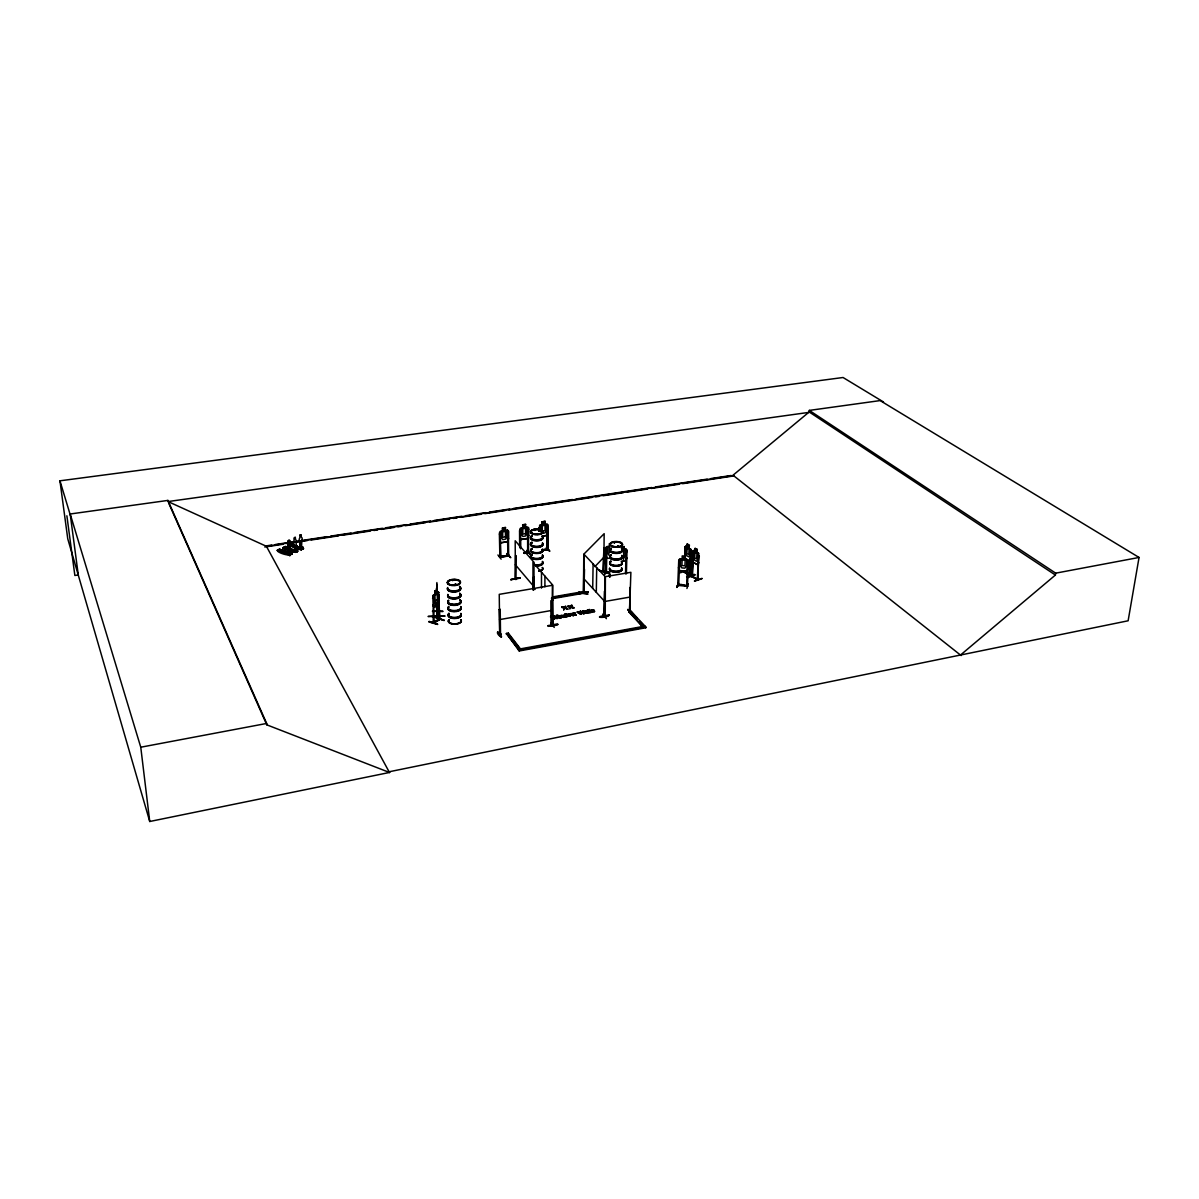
<?xml version="1.0" encoding="UTF-8"?>
<svg xmlns="http://www.w3.org/2000/svg" width="1199" height="1199" viewBox="0 0 1199 1199"><rect width="100%" height="100%" fill="white"/><g stroke="black" fill="none" stroke-linecap="round" stroke-linejoin="round"><path stroke-width="1.5" d="M539.04 531.322L539.04 527.755L539.85 527.635L539.97 531.322M539.16 531.442L540.149 524.967L546.984 523.903L548.063 524.802L547.793 549.652L541.783 550.581M539.85 531.187L539.85 527.635M540.809 531.307L540.824 525.971L542.293 524.787L542.248 521.88M541.483 588.11L541.498 572.208M542.188 524.697L542.158 521.79L545.095 521.34L545.035 524.353L546.489 525.072L546.474 530.408L545.005 532.926L542.278 533.36M544.901 586.761L544.916 576.12M544.99 524.308L544.99 521.445M547.104 526.646L547.089 549.756L546.984 526.511L547.913 526.511L546.984 526.511M543.387 550.176L547.778 549.442L547.793 526.391M547.973 625.623C557.145 626.882 564.819 621.696 548.003 625.698M549.607 550.926L546.639 547.508M550.566 616.975L551.255 616.331L554.597 618.969L553.953 616.316L553.923 618.624L550.566 616.975L553.848 619.104M551.3 600.564L551.375 625.593L551.3 600.564L552.184 600.414M552.754 623.885L552.289 625.413L552.08 624.334M552.154 625.458L552.379 585.307L499.249 594.344L499.743 634.826L499.294 609.572L500.328 609.572L499.294 609.572M552.664 623.87L552.994 625.219L552.379 600.01L553.069 600.354M553.294 616.481L553.983 615.851L557.4 618.474L556.696 615.372L556.681 618.159L553.983 616.361L557.4 617.965M554.597 618.969L553.983 615.851M557.4 618.474L556.696 615.372M559.244 618.144L557.76 615.866L559.244 618.144L559.903 617.515L558.404 615.746C555.647 615.447 559.124 615.881 557.94 615.147M557.46 616.091L557.205 615.267M559.888 618.025L558.404 615.746M559.333 616.091L561.731 615.507L563.83 617.335L561.162 616.046L560.832 617.86L559.333 616.091L560.143 616.181M560.353 616.421L562.121 615.746L563.185 617.44M560.832 617.86L559.333 615.582M561.477 617.755L560.353 615.911M564.324 608.403L561.776 607.009L564.519 607.578L563.71 609.841L564.894 608.058L567.682 609.137L564.894 608.058M564.954 606.964L565.688 606.334L564.519 608.073L562.541 606.874M563.71 609.841L564.324 607.893L561.776 607.009M563.83 617.335L562.331 615.297L560.143 615.672M565.568 615.072L565.568 613.693C572.612 617.2 561.971 617.5 564.234 614.682A1.858 0.854 0.4 0 1 565.568 614.562L565.568 615.072A1.858 0.854 0.4 0 0 564.219 615.192L564.159 616.721L566.872 616.586M567.682 609.137L565.089 607.743L567.682 608.627M567.667 616.646L565.568 613.693M565.778 615.312C561.417 615.252 568.461 618.459 565.778 615.312C561.911 613.633 567.801 618.489 565.778 614.802M567.936 606.439L570.679 606.499L567.936 606.439L570.484 607.308L569.885 608.747L571.054 606.979L573.841 608.058L571.054 607.488L571.833 605.255L570.679 606.499M569.885 608.747L570.484 606.814L567.936 605.93M572.972 615.701L568.116 613.993A1.634 0.749 0.5 0 0 567.442 614.368C567.741 619.089 574.396 613.708 568.116 614.502A1.634 0.749 0.5 0 0 567.442 614.877L570.709 615.582L571.159 613.498L573.557 615.597L570.484 613.603M572.717 613.723L576 615.177L573.242 613.124L573.002 615.252L571.159 613.498M570.679 606.994L571.114 605.375M573.841 608.058L571.249 607.159L571.833 605.255M573.242 613.124L575.415 615.282M573.557 615.597L573.317 613.573L575.34 614.832L574.801 612.854L576 615.177M577.274 612.239L577.963 611.61L581.35 614.218L580.646 611.595L580.676 613.888L577.274 612.239L580.601 614.353M578.727 592.171L588.035 594.09L578.547 592.501M578.982 593.43L588.274 591.781L578.997 593.415M579.986 611.76L580.661 611.13L584.123 613.723L583.343 610.666L582.684 611.28L584.123 613.214M581.35 614.218L580.661 611.13M551.48 598.826L583.688 593.25L582.969 591.692L552.559 596.937M584.273 593.475L583.463 593.235L584.018 554.298L605.075 576.554L604.311 616.286M584.123 613.723L583.343 610.666M583.928 568.656L583.868 593.55L584.258 568.716M583.508 593.22L583.538 591.841L584.228 592.666M584.498 569.405L583.913 593.1M585.771 611.655C583.403 609.242 592.381 613.798 585.352 612.554C588.11 609.197 583.014 614.862 587.87 612.839M584.737 611.985L584.468 611.175M587.225 612.119C584.408 613.888 586.401 612 587.24 611.61M587.42 610.321L588.05 609.706L590.208 612.644L587.42 610.321L590.208 612.644M588.994 610.051L589.623 609.437L591.781 612.374L588.994 610.051L591.781 612.374M589.578 612.764L587.42 609.826M591.152 612.479L588.994 609.542M592.096 611.805C589.968 607.009 597.791 612.644 593.01 611.295C592.636 612.944 596.937 610.935 592.756 610.98M592.111 610.92L593.865 609.931L591.946 610.201M592.711 588.409L593.1 563.89M593.58 610.126L591.302 610.366L594.194 611.55M436.541 588.184L436.616 589.758L436.706 587.51M596.308 592.321L596.712 567.726M609.272 614.922C606.934 619.029 588.379 617.23 609.302 614.997M603.322 571.758L603.891 548.153L603.082 572.133L603.472 571.338M604.431 574.471L606.454 569.96L604.506 574.111M603.891 615.941L604.416 591.287M604.176 616.256C605.525 614.577 603.097 614.997 604.686 615.312M605.24 616.466L605.39 576.644L630.884 572.313L629.55 612.089L630.045 587.45M609.287 546.504L606.08 547.284L605.63 572.657L606.199 547.284M606.304 572.702L605.66 571.773M606.409 572.687L606.949 548.947L606.08 548.857M608.193 572.103L599.125 570.379L608.223 572.118M609.242 553.099L609.347 547.643M609.182 555.422L607.653 552.934L607.758 547.478L609.362 546.669L609.317 543.627M609.931 545.245L609.946 544.271M623.45 561.147L623.9 546.354L623.84 549.337M625.533 573.886L626.028 551.9L626.912 551.855M626.403 573.841L627.002 550.176L625.908 549.187L626.912 550.266M629.37 611.07C632.398 612.809 622.221 604.821 632.068 613.663M613.783 632.577L643.099 627.212L629.1 612.239L630.944 611.16L645.796 626.987L645.766 627.766L519.227 650.967L506.368 633.447L508.301 633.102L520.456 648.869M629.55 612.089L630.194 587.6M637.298 618.714L630.944 611.16M643.084 627.212L629.115 611.49M644.927 626.867L644.957 626.103L518.493 649.229L518.493 650.023L531.322 647.67M289.124 553.848L288.18 546.504A2.143 1.439 -69 0 1 288.285 543.297L288.135 540.944M289.633 540.254L289.828 542.592A2.143 1.439 -69 0 1 290.368 545.485C289.169 568.026 289.888 545.785 291.087 554.028M290.713 553.054C289.484 552.544 291.912 552.244 288.509 554.193L288.449 553.383L288.345 554.478L290.653 553.398L290.578 552.394L291.822 552.844L291.282 554.388L279.097 549.861M294.894 551.15L293.965 543.821A2.128 1.439 -69.2 0 1 294.07 540.629L293.98 538.006L295.104 537.212M286.651 546.939C280.506 549.202 289.289 547.299 285.422 546.489C275.395 549.352 300.275 553.398 297.067 551.69L284.807 547.209L297.547 551.465L297.577 550.161C293.365 550.311 297.337 548.333 296.123 542.817A2.128 1.439 -69.2 0 0 295.598 539.925L295.314 537.407M296.468 550.356L295.883 549.771L294.265 551.495M296.558 549.951C295.479 550.491 295.703 548.483 296.033 551.615C296.678 549.022 295.539 549.487 296.842 551.33M302.283 547.284C301.264 546.909 301.504 549.891 301.848 540.164A2.128 1.424 -69.3 0 0 301.339 537.287L301.144 534.964M299.99 548.812C305.67 546.339 299.031 547.868 301.863 547.119L303.287 547.493L303.197 548.797M436.721 588.979L436.781 587.195M676.895 587.465L678.439 582.804L676.985 587.105M687.447 586.326L677.735 585.367L678.769 559.633L682.066 558.914L680.507 559.843L680.283 565.373L681.811 567.891L684.839 568.176L686.562 565.973L686.787 560.458L685.214 559.319M677.945 585.367C678.679 582.699 686.398 585.981 687.552 586.326M678.634 585.637L677.915 584.692M678.664 585.622L679.683 561.597L678.739 561.657L679.683 561.597M686.233 570.784L680.268 572.792M682.156 559.064L682.186 555.946L685.453 556.261M684.524 557.61L685.723 546.1L691.328 550.116L690.219 575.55L683.925 572.103L683.895 571.219L684.854 571.518M685.094 546.864L684.734 557.775L682.771 557.595L682.816 556.606L684.764 556.786M684.494 572.418L684.209 571.129L684.179 572.013L690.489 575.43L689.545 574.306M685.199 559.363L685.169 548.453L685.303 559.274L688.511 560.652L687.042 571.398L679.428 570.664L678.454 567.577M687.207 543.956L689.395 545.035L689.11 548.048L690.114 549.592L689.89 555.047L688.736 556.816L686.772 555.766L685.828 552.889L687.282 543.926L687.162 546.849M686.607 576.764L694.416 574.411L686.967 576.944M686.622 586.431L687.597 562.361L688.496 562.451L687.597 562.361M687.522 586.506L686.727 585.382M687.417 586.491L688.526 560.607L687.477 559.588M688.271 583.778L686.922 588.514M690.864 551.48L689.56 575.265L690.609 551.555L691.448 551.78L690.609 551.555M692.333 576.959L692.992 552.844L691.943 576.509L698.328 579.971L697.848 578.787M693.322 553.249L692.243 576.944M695.09 551.375L695.21 548.438L697.278 549.427L696.994 552.454L698.013 553.998L697.758 559.483L696.589 561.267L694.611 560.203L693.651 557.295L695.075 548.333L697.204 549.487L697.144 552.379M701.97 578.712L694.491 581.215M695.45 574.786L687.971 577.633M698.492 555.991L699.347 556.216L698.492 555.991L697.338 579.687M697.713 579.642L698.747 555.901M697.833 580.031L698.522 553.099L698.058 580.076L691.613 576.569L692.842 551.18L693.577 550.476L698.492 553.189M538.906 533.645L537.946 534.394L537.737 533.615M961.148 655.568L733.024 475.224L809.19 411.961L809.31 410.403L880.141 400.586L1139.05 557.46L1128.124 620.782L389.105 771.781L389.465 772.471L266.778 724.825L168.759 503.25M535.368 530.078L534.364 530.273L535.144 529.883M535.279 530.288L534.679 530.453M442.821 611.58L432.494 611.085M437.38 611.64L436.871 616.331L436.661 605.3M437.41 611.49L437.32 615.177M437.77 611.49L437.35 615.821M437.575 602.872L437.875 611.655M436.871 582.564L437.785 612.119L437.53 603.307M436.811 588.214L436.811 584.228M435.357 606.499L434.727 591.077L436.976 589.983M302.148 547.718L301.324 547.134M431.895 616.616C473.95 615.072 398.413 617.485 442.266 615.911M960.489 655.044L1055.405 575.04L1055.69 573.167L809.31 410.403M301.294 547.314L302.433 546.984L302.553 548.662M455.26 584.557L456.16 584.542L455.305 584.812M455.41 584.183L454.481 584.962L455.77 584.198M452.682 580.496L451.933 580.091A6.565 2.893 -1.5 0 1 460.341 583.224A6.565 2.893 -1.5 0 1 449.55 585.022A6.565 2.893 -1.5 0 1 451.858 580.061M452.787 580.541L452.338 580.166M438.654 604.326L439.284 600.954L438.804 604.431L433.723 607.413L438.804 604.431M510.924 579.716L520.186 578.143M290.128 552.769L290.263 554.328M288.24 540.974L288.734 540.045M437.44 624.094C411.182 616.676 455.065 630.045 429.227 621.352M602.587 614.173L606.409 618.684M515.63 579.492L515.93 555.677M588.229 592.171L578.787 593.67L588.05 592.051M515.435 579.162L515.63 555.317M516.155 578.622L515.63 578.622M499.488 634.646L500.612 634.616M295.179 546.324L294.31 545.995L294.999 546.489M508.361 554.942L508.661 555.976L508.391 530.992L507.432 530.078L500.463 531.157L499.533 532.341L500.597 542.817L507.597 541.708L508.586 538.696M528.654 535.518L527.65 538.531L528.519 535.488M548.033 532.461L547.029 535.458L541.828 536.223L546.924 535.324M690.01 560.383C691.493 551.975 691.628 566.812 685.139 557.865M687.522 559.483L679.968 558.704M284.013 551.72L283.324 551.84M676.925 587.12L678.394 582.804M698.867 562.436L697.923 564.984L692.947 562.301L692.497 559.019M564.519 607.578L564.954 606.454M625.563 560.907L626.702 558.03M621.142 561.207L625.653 561.042L626.807 558.045M497.93 554.972L501.152 559.154M497.675 631.948C507.417 641.93 495.427 634.451 497.75 631.888M497.66 632.338L501.212 637.014M603.771 571.848L604.161 533.675L583.778 554.223L583.478 592.756M565.089 608.238L565.688 606.334M299.93 535.144L299.81 537.991A2.128 1.424 -69.3 0 0 299.705 541.169L300.619 548.468L299.795 541.199M432.794 596.562L433.453 595.049L434.143 622.895M438.984 618.729L439.478 618.774M439.284 619.718L438.939 594.509L439.433 619.703L439.074 618.639M604.491 574.606L605.975 570.334M606.529 571.848L605.57 571.578M605.93 555.107L606.844 558.105L610.576 558.449M280.896 549.607C274.706 551.885 283.534 549.966 279.652 549.157C270.494 550.911 291.642 557.46 289.514 553.938M296.333 549.697L296.393 550.701L294.1 551.78L294.04 550.776L295.553 552.379L283.414 547.853M301.743 548.033L290.698 544.241L303.542 548.647M279.052 549.876L291.792 554.163M283.773 547.703L283.024 548.048L285.422 546.489M285.422 546.684L297.832 551.315M290.982 544.346C294.924 543.147 286.651 547.239 292.391 544.496M437.35 616.241L437.021 605.3M618.369 546.759L618.204 545.965M617.17 546.549L618.055 545.965M614.487 542.577L614.323 542.847M613.948 542.263L614.787 542.652L614.038 542.203M434.982 594.254L433.948 595.903L434.113 601.643L435.267 603.457L437.245 602.258L438.234 599.17L438.07 593.46L436.976 593.07M290.098 552.769L290.608 552.949M623.525 558.224L625.174 555.811L625.308 550.341L623.735 549.442L625.923 549.232L623.735 549.442M552.319 624.469L551.24 624.664M500.702 633.701C497.525 633.597 502.891 633.971 499.713 634.781M528.549 535.518L528.594 527.785L527.545 526.946L520.651 528.01L519.752 529.224L519.752 546.999M539.355 526.211L540.194 525.057M547.913 548.782L547.179 548.917M528.624 551.9C527.59 550.671 527.515 554.418 527.86 552.02L528.654 552.709L524.068 553.294M508.661 555.122L507.567 555.122L508.436 554.957M591.946 610.711L593.85 610.441M692.363 576.09L691.643 575.73L692.632 576.015M599.305 570.604L608.223 572.478M594.209 611.04L592.126 611.295M279.652 549.472L292.091 554.013L290.053 554.837M295.688 552.349L283.129 547.748M301.668 549.532L289.304 545.02L301.249 549.741L301.189 548.468M302.912 548.797L290.533 544.556M594.854 566.662L603.711 557.445M291.297 544.226L303.542 548.632M277.973 550.401L289.783 555.107L277.359 550.431L279.667 549.352L292.091 554.013M284.957 547.014L297.382 551.525M282.904 551.42L283.863 551.615M299.99 534.889L301.279 535.234M685.019 546.789L685.753 546.204M692.842 551.27L693.592 550.596M440.033 619.328L433.693 623.18M434.113 621.996L433.229 623.15L433.124 597.941M433.289 623.075L439.943 619.328L438.339 592.066L439.209 592.741M438.999 619.568L438.939 594.509M618.519 546.894L617.365 546.744L617.71 545.98M618.264 546.789L617.86 546.144M613.798 542.473L614.458 542.832M454.976 584.318L454.781 585.157M456.055 584.722L455.395 584.348M444.274 620.363L435.777 617.35L444.304 620.408M434.218 621.906L433.199 622.251L438.984 618.984M435.192 600.999L437.17 599.815M435.012 595.274L437.006 594.09M436.541 590.717L435.297 592.501L436.571 591.736M433.394 595.109L434.982 594.149M433.483 595.139L438.399 592.216L436.886 593.04L436.991 586.791M433.409 598.046L432.539 598.301M516.125 579.507L516.169 578.577M291.822 552.844L290.398 552.469L290.458 553.279M297.577 550.161L295.509 551.96L295.464 551.15M291.702 553.743L289.753 554.657L288.27 553.473M301.234 549.277L303.107 547.568M299.765 548.093L299.825 549.097L302.103 548.033L302.043 547.029L303.287 547.493M282.949 550.371C276.759 552.649 285.602 550.731 281.72 549.906L279.412 551.18L281.72 549.906M288.719 547.703C282.559 549.966 291.342 548.048 287.475 547.239L285.197 548.513L287.475 547.239M294.429 545.05L290.922 545.845L293.2 544.601M284.058 550.776L281.75 552.05L285.302 551.225M289.813 548.108L287.52 549.367L291.042 548.557M296.767 545.89C290.653 548.168 299.405 546.234 295.524 545.44M500.418 556.231C492.654 557.565 521.25 553.458 500.538 556.501M499.713 557.205L508.586 555.796M617.89 546.279L618.729 546.489M614.413 542.368L614.667 542.473M456.025 585.172L456.13 584.587M584.767 611.475L586.97 611.31M283.009 551.36L283.878 551.255M687.417 585.637L678.844 584.857M701.97 578.338L694.491 580.856M689.785 574.456L684.584 571.848M605.615 572.463L609.557 572.867M691.253 550.146L690.114 575.55M690.549 548.707L691.179 550.146M584.468 611.685L585.547 611.4M551.285 624.454L552.035 624.319M499.653 556.381L499.878 557.4L499.383 533.975L500.208 533.84L500.627 557.265L500.208 533.84M455.65 585.082L455.875 584.273M537.946 553.099L538.906 553.054M883.498 401.995L843.047 377.505L59.95 480.814L67.744 538.771L149.74 821.495L389.63 772.441L389.255 771.751M1055.69 573.167L1139.05 557.46M266.658 723.447L167.89 500.418L70.186 513.996L140.763 747.217L266.658 723.447L266.778 724.825M534.994 646.995L544.151 645.332M547.823 644.657L551.48 643.983M555.152 643.308L589.968 636.939M593.625 636.264L597.297 635.59M606.454 633.911L610.111 633.252M506.368 633.447L519.212 650.173L645.796 626.987M550.866 622.91L554.238 627.422M599.785 617.17L609.302 615.387M506.368 634.226L508.301 633.881L520.456 649.663M629.1 612.239L630.929 611.925M554.597 618.459L550.566 616.466M581.35 613.708L577.289 611.73M583.808 592.201L583.823 592.666M561.776 607.518L562.541 607.383M499.533 619.613L552.274 610.351M604.91 601.463L630.224 597.027M551.48 598.076L583.703 592.501L582.969 591.692M552.559 597.687L575.805 593.67M579.372 593.055L582.954 592.426M533.675 589.413L533.99 576.749M533.315 577.274L533.33 589.878M507.012 553.473L510.774 557.715L507.507 553.818M526.931 550.731L530.767 554.463L527.41 550.611M546.669 547.553L549.727 551.33L546.309 547.553M547.613 548.602L547.089 548.902M524.053 552.694L527.665 552.259L524.173 552.829M543.387 549.577L546.969 549.142L541.783 549.981M499.863 557.385L508.601 555.946M524.173 553.428L528.564 552.724L528.414 551.72M500.597 542.817L507.597 541.708M527.545 538.396L520.756 539.475L519.752 536.882L520.711 539.625L527.65 538.531M507.477 532.701L508.406 532.701L507.477 532.701L507.911 556.111L507.732 555.272M519.632 546.864L519.557 530.812L520.366 530.677L520.576 548.647M527.575 529.553L528.504 529.553L527.575 529.553L527.665 552.859M500.313 533.975L499.383 533.975M539.97 527.77L539.04 527.755M505.498 527.53L502.516 527.995L502.636 530.962L501.152 532.161L501.212 537.542L502.726 539.61L505.513 539.16L506.982 536.627L506.937 531.262L505.438 530.528L505.468 527.485L502.471 527.95L502.546 530.887M522.659 524.817L525.627 524.368L525.567 527.395L527.05 528.115L527.065 533.465L525.597 535.998L522.839 536.433L521.355 534.364L521.325 529.014L522.809 527.815L522.659 524.817L525.657 524.398M542.188 521.835L545.125 521.37M78.31 574.95L74.863 575.475L66.874 515.78M271.708 545.05L266.178 545.89L389.465 772.471M275.41 544.496L293.86 541.693M297.547 541.139L327.072 536.672M330.759 536.103L351.067 533.03M354.754 532.476L382.436 528.294M386.123 527.725L406.416 524.652M410.103 524.098L430.411 521.025M434.098 520.471L461.78 516.274M465.467 515.72L485.76 512.647M489.462 512.093L509.755 509.02M513.442 508.451L572.493 499.518M576.179 498.964L651.836 487.513M655.523 486.944L707.2 479.135M710.887 478.566L731.18 475.493M733.458 475.553L266.403 546.294L168.01 501.557L167.89 500.418M264.799 547.029L283.279 544.226M286.981 543.657L292.526 542.817M296.228 542.263L307.319 540.584M311.021 540.015L338.747 535.818M342.449 535.249L370.176 531.052M373.863 530.498L377.565 529.928M381.267 529.373L394.201 527.41M397.903 526.856L401.605 526.286M405.292 525.732L425.63 522.644M429.332 522.09L449.67 519.002M453.372 518.448L457.059 517.878M460.761 517.324L481.099 514.236M484.786 513.682L505.124 510.594M508.826 510.04L536.553 505.828M540.254 505.274L592.021 497.435M595.708 496.866L599.41 496.311M603.112 495.742L623.45 492.669M627.137 492.1L647.475 489.027M651.177 488.458L678.904 484.261M682.606 483.692L734.373 475.853M168.01 501.557L809.655 412.276M551.945 625.204L551.465 625.548M455.77 585.232L454.826 585.022M605.735 572.418L609.497 573.017M507.821 556.096L507.567 555.122M621.337 547.104L623.27 547.014L623.24 548.003L621.322 548.093M444.005 620.512L435.881 617.74M432.524 611.475L442.806 611.085M677.795 585.337L678.619 585.442M690.159 574.696L684.839 571.758M679.533 570.514L686.982 571.249M607.144 546.429L609.392 546.624M609.572 572.268L606.529 572.088L609.512 572.403M552.574 625.219L552.784 585.157L532.956 562.406L533 589.938M586.791 611.325L588.664 612.914M510.294 557.31L507.012 553.953M434.727 591.077L436.976 590.043M571.249 606.664L573.841 607.548M289.678 540.494L289.828 542.592M288.135 541.214L288.374 543.342M301.923 547.913L303.362 548.483L300.919 549.876L288.704 545.41M290.683 544.376L303.047 548.872M288.869 545.095L301.728 549.487M296.213 550.581L297.457 551.045M283.114 547.553L296.003 552.184M277.344 550.221L289.948 555.032M693.082 562.211L697.953 564.834M692.363 576.344L697.923 579.162M580.646 612.104L583.373 613.858M809.19 411.961L1055.405 575.04M553.953 616.826L556.636 618.609M507.387 530.183L508.421 531.022M289.888 548.513L288.584 548.812M627.916 609.647L630.209 611.88M639.846 621.442L645.766 627.766M583.703 578.577L604.596 601.373M519.557 530.812L520.486 530.812L520.456 548.528M526.931 550.266L530.333 554.418M508.481 530.932L508.496 538.696M564.924 613.798L565.568 614.562M515.36 564.744L534.005 586.761M533 586.896L535.129 589.413M500.702 633.956L500.717 634.601M557.73 624.364L548.183 626.358M574.801 612.854L575.355 614.323M582.684 610.786L583.403 612.914M436.886 616.241L436.616 605.735M579.986 611.25L580.676 613.378M59.95 480.814L70.336 515.135M556.036 615.492L556.681 617.65M553.309 615.971L553.938 618.114M433.124 604.731L433.858 607.308L433.034 604.701M572.717 613.214L573.002 614.742M437.08 584.647L437.305 593.385M70.186 513.996L78.325 575.28M140.763 747.217L149.74 821.495M302.328 546.939L302.448 548.617M436.631 589.743L436.601 593.04M500.208 609.422L500.538 634.691M508.301 633.102L508.301 633.881M519.212 650.173L519.227 650.967M515.39 579.207L515.195 540.764L533.975 562.271L534.005 589.788M528.489 527.845L528.504 552.769M459.727 594.314A6.55 2.938 -1.5 0 1 455.455 598.915A6.55 2.938 -1.5 0 1 447.841 595.558M459.787 593.88A6.639 2.983 -1.5 0 1 455.455 598.556A6.639 2.983 -1.5 0 1 447.737 595.154M459.861 600.055A6.55 2.968 -1.6 0 1 458.872 603.861A6.55 2.968 -1.6 0 1 450.449 604.251A6.55 2.968 -1.6 0 1 448.561 600.579M459.831 599.665A6.535 2.953 -1.6 0 1 458.842 603.457A6.535 2.953 -1.6 0 1 450.449 603.846A6.535 2.953 -1.6 0 1 448.561 600.189A6.55 2.968 -1.6 0 0 450.449 604.011A6.55 2.968 -1.6 0 0 458.857 603.622A6.55 2.968 -1.6 0 0 459.861 599.815M459.637 587A6.654 2.968 -1.5 0 1 455.29 591.632A6.654 2.968 -1.5 0 1 447.557 588.259M459.697 593.16A6.55 2.938 -1.5 0 1 455.425 597.746A6.55 2.938 -1.5 0 1 447.812 594.404M459.562 587.42A6.565 2.923 -1.5 0 1 455.29 591.991A6.565 2.923 -1.5 0 1 447.662 588.664M459.787 593.535A6.639 2.983 -1.5 0 1 455.455 598.196A6.639 2.983 -1.5 0 1 447.737 594.809M459.622 586.641A6.654 2.968 -1.5 0 1 455.275 591.272A6.654 2.968 -1.5 0 1 447.557 587.9M459.532 586.266A6.565 2.923 -1.5 0 1 455.26 590.837A6.565 2.923 -1.5 0 1 447.632 587.51M460.911 614.473A6.52 2.998 -1.6 0 1 454.226 618.549A6.52 2.998 -1.6 0 1 448.921 614.308M460.986 614.053A6.609 3.042 -1.6 0 1 454.211 618.189A6.609 3.042 -1.6 0 1 448.831 613.903M461.045 619.913A6.52 3.012 -1.6 0 1 454.361 624.02A6.52 3.012 -1.6 0 1 449.055 619.763M461.016 619.778A6.49 2.998 -1.6 0 1 454.361 623.855A6.49 2.998 -1.6 0 1 449.07 619.613M459.861 600.684A6.52 2.953 -1.6 0 1 458.872 604.491A6.52 2.953 -1.6 0 1 450.479 604.881A6.52 2.953 -1.6 0 1 448.591 601.209M461.045 620.153A6.52 3.012 -1.6 0 1 454.361 624.259A6.52 3.012 -1.6 0 1 449.055 620.003M459.876 600.309A6.55 2.968 -1.6 0 1 458.872 604.131A6.55 2.968 -1.6 0 1 450.449 604.521A6.55 2.968 -1.6 0 1 448.561 600.834M460.836 607.249A6.624 3.012 -1.6 0 1 454.046 611.355A6.624 3.012 -1.6 0 1 448.651 607.084M460.881 613.333A6.52 2.998 -1.6 0 1 454.196 617.41A6.52 2.998 -1.6 0 1 448.891 613.169M460.746 607.653A6.535 2.983 -1.6 0 1 454.061 611.715A6.535 2.983 -1.6 0 1 448.741 607.503M460.971 613.708A6.609 3.042 -1.6 0 1 454.196 617.845A6.609 3.042 -1.6 0 1 448.831 613.558M460.821 606.889A6.624 3.012 -1.6 0 1 454.031 610.995A6.624 3.012 -1.6 0 1 448.651 606.739M460.731 606.514A6.535 2.968 -1.6 0 1 454.031 610.561A6.535 2.968 -1.6 0 1 448.711 606.364M621.696 556.471A6.22 2.668 1.3 0 1 619.403 559.708A6.22 2.668 1.3 0 1 611.475 559.169A6.22 2.668 1.3 0 1 611.025 555.736M621.786 556.066A6.295 2.698 1.3 0 1 619.463 559.363A6.295 2.698 1.3 0 1 611.415 558.809A6.295 2.698 1.3 0 1 610.965 555.317M621.577 562.046A6.22 2.683 1.3 0 1 619.284 565.328A6.22 2.683 1.3 0 1 611.34 564.774A6.22 2.683 1.3 0 1 610.905 561.312M621.577 561.776A6.22 2.683 1.3 0 1 619.298 565.044A6.22 2.683 1.3 0 1 611.355 564.489A6.22 2.683 1.3 0 1 610.905 561.027M621.951 549.442A6.31 2.683 1.3 0 1 619.628 552.709A6.31 2.683 1.3 0 1 611.55 552.154A6.31 2.683 1.3 0 1 611.115 548.707M621.726 555.362A6.22 2.668 1.3 0 1 619.433 558.599A6.22 2.668 1.3 0 1 611.49 558.06A6.22 2.668 1.3 0 1 611.055 554.627M621.861 549.846A6.22 2.653 1.3 0 1 619.568 553.069A6.22 2.653 1.3 0 1 611.61 552.529A6.22 2.653 1.3 0 1 611.175 549.112M621.801 555.722A6.295 2.698 1.3 0 1 619.478 559.019A6.295 2.698 1.3 0 1 611.415 558.464A6.295 2.698 1.3 0 1 610.98 554.987M621.951 549.112A6.31 2.683 1.3 0 1 619.628 552.364A6.31 2.683 1.3 0 1 611.565 551.825A6.31 2.683 1.3 0 1 611.115 548.363M621.876 548.737A6.22 2.638 1.3 0 1 619.583 551.96A6.22 2.638 1.3 0 1 611.64 551.405A6.22 2.638 1.3 0 1 611.19 548.003M609.901 577.139A6.16 2.713 1.3 0 1 609.856 575.055M609.826 576.764A6.265 2.758 1.3 0 1 609.781 574.666M621.547 562.601A6.19 2.683 1.3 0 1 619.254 565.853A6.19 2.683 1.3 0 1 611.355 565.314A6.19 2.683 1.3 0 1 610.92 561.866M621.577 562.271A6.22 2.683 1.3 0 1 619.284 565.538A6.22 2.683 1.3 0 1 611.34 564.984A6.22 2.683 1.3 0 1 610.905 561.522M621.502 568.251A6.28 2.728 1.3 0 1 616.631 571.968A6.28 2.728 1.3 0 1 609.512 568.791M609.931 576.03A6.175 2.713 1.3 0 1 609.886 573.961M621.846 569.33A6.19 2.698 1.3 0 1 615.806 572.313A6.19 2.698 1.3 0 1 609.587 569.18M609.826 576.434A6.265 2.758 1.3 0 1 609.781 574.321M621.502 567.921A6.28 2.728 1.3 0 1 616.646 571.623A6.28 2.728 1.3 0 1 609.512 568.461M621.876 568.236A6.19 2.698 1.3 0 1 615.836 571.219A6.19 2.698 1.3 0 1 609.602 568.086M542.428 543.926A6.115 2.593 0 0 1 539.85 547.074A6.115 2.593 0 0 1 532.071 546.534A6.115 2.593 0 0 1 531.981 543.207M542.518 543.537A6.205 2.623 0 0 1 539.895 546.714A6.205 2.623 0 0 1 532.011 546.174A6.205 2.623 0 0 1 531.921 542.802M542.428 549.382A6.115 2.608 0 0 1 539.85 552.559A6.115 2.608 0 0 1 532.071 552.02A6.115 2.608 0 0 1 531.996 548.662M542.443 549.157A6.115 2.608 0 0 1 539.85 552.319A6.115 2.608 0 0 1 532.071 551.795A6.115 2.608 0 0 1 531.996 548.438M542.518 536.987A6.22 2.608 0 0 1 539.895 540.149A6.22 2.608 0 0 1 531.996 539.61A6.22 2.608 0 0 1 531.906 536.268M542.428 542.832A6.115 2.578 0 0 1 539.85 545.965A6.115 2.578 0 0 1 532.071 545.44A6.115 2.578 0 0 1 531.981 542.113M542.443 537.377A6.13 2.563 0 0 1 539.85 540.494A6.13 2.563 0 0 1 532.056 539.97A6.13 2.563 0 0 1 531.981 536.672M542.518 543.192A6.205 2.623 0 0 1 539.895 546.384A6.205 2.623 0 0 1 532.011 545.845A6.205 2.623 0 0 1 531.921 542.473M542.518 536.642A6.22 2.608 0 0 1 539.895 539.805A6.22 2.608 0 0 1 531.996 539.28A6.22 2.608 0 0 1 531.906 535.923M542.443 536.283A6.13 2.563 0 0 1 539.85 539.4A6.13 2.563 0 0 1 532.056 538.876A6.13 2.563 0 0 1 531.981 535.563M542.413 549.981A6.1 2.593 0 0 1 539.835 553.144A6.1 2.593 0 0 1 532.101 552.604A6.1 2.593 0 0 1 532.011 549.262M542.428 549.637A6.115 2.608 0 0 1 539.85 552.799A6.115 2.608 0 0 1 532.071 552.274A6.115 2.608 0 0 1 531.996 548.917M542.503 555.572A6.19 2.653 0 0 1 539.88 558.809A6.19 2.653 0 0 1 532.026 558.254A6.19 2.653 0 0 1 531.951 554.852M542.413 555.961A6.1 2.623 0 0 1 539.85 559.154A6.1 2.623 0 0 1 532.101 558.614A6.1 2.623 0 0 1 532.011 555.242M542.503 555.242A6.19 2.653 0 0 1 539.88 558.464A6.19 2.653 0 0 1 532.026 557.925A6.19 2.653 0 0 1 531.951 554.508M542.413 554.882A6.1 2.608 0 0 1 539.85 558.06A6.1 2.608 0 0 1 532.101 557.52A6.1 2.608 0 0 1 532.011 554.163M542.413 562.436A6.085 2.638 0 0 1 541.438 565.044A6.085 2.638 0 0 1 535.743 565.988M542.488 561.717A6.175 2.668 0 0 1 540.959 564.624A6.175 2.668 0 0 1 534.184 565.104M542.413 561.357A6.085 2.638 0 0 1 540.899 564.219A6.085 2.638 0 0 1 534.214 564.699M542.488 562.061A6.175 2.668 0 0 1 541.513 564.699A6.175 2.668 0 0 1 535.728 565.643M542.398 567.487A6.07 2.638 -0.1 0 1 538.876 570.904M542.413 567.846A6.085 2.653 -0.1 0 1 538.891 571.279M542.413 567.622A6.085 2.653 -0.1 0 1 538.891 571.054M542.293 525.732L542.278 531.067L545.02 530.647L545.02 525.312L542.293 525.732M542.787 522.314L542.787 523.274L544.541 523.004L544.541 522.045L542.787 522.314M682.126 560.008L681.901 565.523L684.929 565.823L685.169 560.308L682.126 560.008M687.102 547.988L686.877 553.443L688.826 554.493L689.065 549.022L687.102 547.988M687.597 544.766L688.826 546.399L687.597 544.766M694.955 552.394L694.716 557.865L696.694 558.929L696.949 553.443L694.955 552.394M695.465 549.142L696.694 550.806L695.465 549.142M570.499 615.102C567.517 616.975 568.206 612.089 570.499 615.102M570.499 615.612L568.011 615.087L570.499 615.612M520.201 577.798L510.774 579.597L520.201 577.798M505.498 536.867L502.711 537.302L502.651 531.921L505.438 531.487L505.498 536.867M525.597 533.705L522.839 534.14L522.809 528.774L525.567 528.354L525.597 533.705M504.914 529.164L503.13 529.448L503.115 528.489L504.914 528.204L504.914 529.164M525.072 526.031L523.289 526.301L523.289 525.342L525.072 525.072L525.072 526.031M583.373 613.348L580.646 611.595L583.388 613.423M449.52 584.468A6.595 2.908 -1.5 0 0 460.356 582.654A6.595 2.908 -1.5 0 0 451.843 579.477A6.595 2.908 -1.5 0 0 449.52 584.468M449.535 584.662A6.595 2.908 -1.5 0 0 460.371 582.849A6.595 2.908 -1.5 0 0 451.843 579.687A6.595 2.908 -1.5 0 0 449.535 584.662M612.569 546.159A6.25 2.638 1.3 0 0 622.506 544.526A6.25 2.638 1.3 0 0 613.813 541.648A6.25 2.638 1.3 0 0 612.569 546.159M612.584 546.714A6.22 2.623 1.3 0 0 622.461 545.08A6.22 2.623 1.3 0 0 613.813 542.218A6.22 2.623 1.3 0 0 612.584 546.714M612.569 546.384A6.25 2.638 1.3 0 0 622.491 544.751A6.25 2.638 1.3 0 0 613.798 541.873A6.25 2.638 1.3 0 0 612.569 546.384M532.851 533.645A6.13 2.548 0 0 0 542.757 532.071A6.145 2.548 0 0 0 534.514 529.284A6.145 2.548 0 0 0 532.836 533.645A6.16 2.548 0 0 0 542.787 532.101A6.13 2.548 0 0 0 534.514 529.299A6.16 2.548 0 0 0 532.836 533.675A6.145 2.548 0 0 0 542.772 532.071A6.16 2.548 0 0 0 534.514 529.314A6.13 2.548 0 0 0 532.851 533.645M532.851 534.214A6.13 2.548 0 0 0 542.757 532.641A6.13 2.548 0 0 0 534.514 529.868A6.13 2.548 0 0 0 532.851 534.214M532.836 533.9A6.145 2.563 0 0 0 542.787 532.311A6.145 2.563 0 0 0 534.514 529.523A6.145 2.563 0 0 0 532.836 533.9"/></g></svg>
